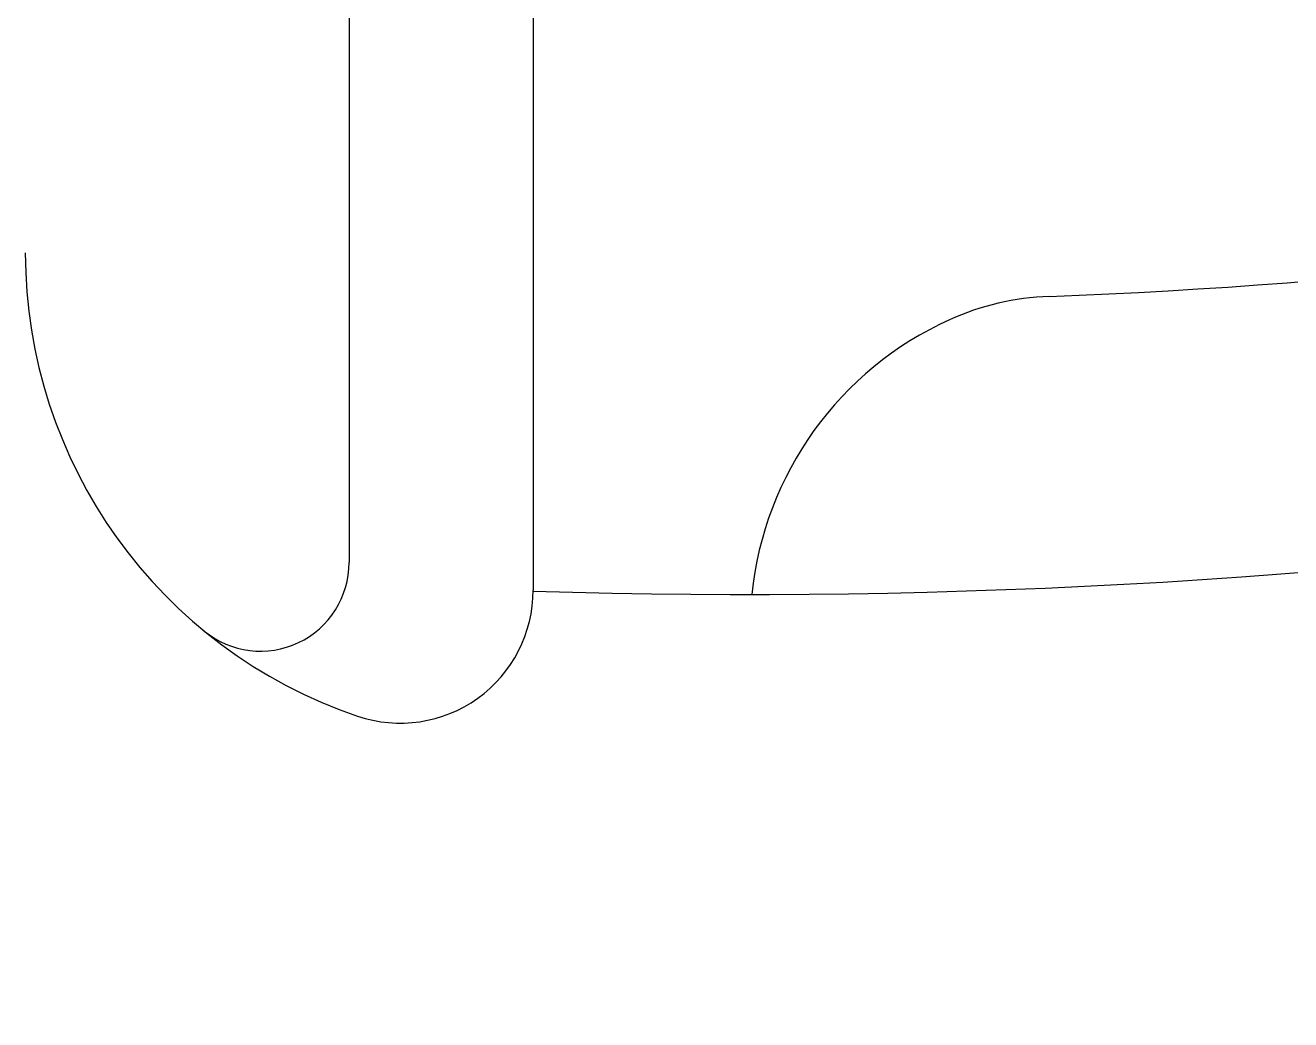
# Model space of a CAD drawing. Header units: centimetres. Extents: x -1797 to 2001, y -8788 to 1856.
# Drawn here: x -69.69 to -55.41, y -2158.13 to -2146.91 of the extents above; entities that cross this region are included whole.
import ezdxf

# ---------------------------------------------------------------- set-up
doc = ezdxf.new("R2010")
doc.units = ezdxf.units.CM
doc.header["$LTSCALE"] = 100
doc.header["$MEASUREMENT"] = 0
doc.linetypes.add('HIDDEN', pattern=[0.375, 0.25, -0.125])
doc.layers.add('HIDDEN -03', color=8, linetype='HIDDEN')
doc.layers.add('ID_Furniture-Fixed_01', color=141, linetype='Continuous')
doc.styles.add('ISO', font='isocp2.shx', dxfattribs={"width": 0.8})
doc.dimstyles.new('DIM DET', dxfattribs={"dimtxt": 0.05, "dimasz": 0.025, "dimexe": 0.025, "dimexo": 0.025, "dimgap": 0.025, "dimtad": 1, "dimzin": 0, "dimdsep": 46, "dimtxsty": 'ISO', "dimblk": 'ARCHTICK', "dimcen": 0.1, "dimdle": 0.025, "dimclrd": 15, "dimclre": 15, "dimclrt": 2, "dimadec": 0, "dimazin": 0, "dimtfac": 1, "dimtmove": 2, "dimatfit": 0, "dimldrblk": 'ARCHTICK', "dimfxl": 0.17, "dimtzin": 1, "dimarcsym": 0})

# ---------------------------------------------------------------- blocks, each defined once
blk = doc.blocks.new('WC')
at = {"layer": 'ID_Furniture-Fixed_01'}
for p, q in [((-307.7185019785482, 138.2380404049156), (-308.134210660206, 138.2380404049156)), ((-307.7153825225345, 138.2172835291771), (-308.1373301162019, 138.2172835291771))]:
    blk.add_line(p, q, dxfattribs=at)
for centre, radius, start, end in [((-308.0992754006906, 138.2193941349348), 0.05517832604377304, 90, 161.2884055286888), ((-308.1342106601883, 138.2480404049436), 0.01, 140.648877957441, 269.9999998990365), ((-308.1373301162019, 138.2322835291771), 0.015, 161.2884055286888, 270), ((-307.3489024941121, 138.1932285674718), 0.7889097407274845, 178.252668510574, 198.8809828219276), ((-308.1416945892873, 138.1545618566604), 0.03825515138754057, 24.30418120925211, 84.17491043190229), ((-308.1341710651909, 138.1579595190336), 0.03, 2.102243230464195, 24.30418120925211), ((-307.4532207932991, 138.1829555282722), 0.6514088884564204, 182.1022432304642, 200.9782706361688)]:
    blk.add_arc(centre, radius, start, end, dxfattribs=at)
blk = doc.blocks.new('_ARCHTICK')
at = {"color": 0, "linetype": 'ByBlock', "const_width": 0.15}
blk.add_lwpolyline([(-0.5, -0.5), (0.5, 0.5)], dxfattribs=at)

msp = doc.modelspace()

# ---------------------------------------------------------------- block references
at = {"layer": 'ID_Furniture-Fixed_01', "xscale": 100, "yscale": 100, "zscale": 100, "rotation": 90.00000000000001}
msp.add_blockref('WC', (13757.77123444872, 28660.44768543202), dxfattribs=at)

# ---------------------------------------------------------------- leaders
at = {"layer": 'HIDDEN -03'}
for points in [[(-58.07461758900922, -2099.956013024439, 9.257631931395583e-05), (-171.5142569359416, -2285.312086756099, 9.257631931395583e-05), (-171.5142569359416, -2379.072304968371, 9.257631931395583e-05)], [(-66.03280604282668, -2132.187946505685, 9.257631931395583e-05), (-151.6749964034209, -2291.652042604475, 9.257631931395583e-05), (-151.6749964034209, -2379.072304968371, 9.257631931395583e-05)]]:
    msp.add_leader(points, dimstyle='DIM DET', override={"dimasz": 0.04, "dimtad": 0, "dimclrd": 251, "dimldrblk": 'Dot', "dimfxl": 0.1}, dxfattribs=at)

doc.saveas('drawing.dxf')
